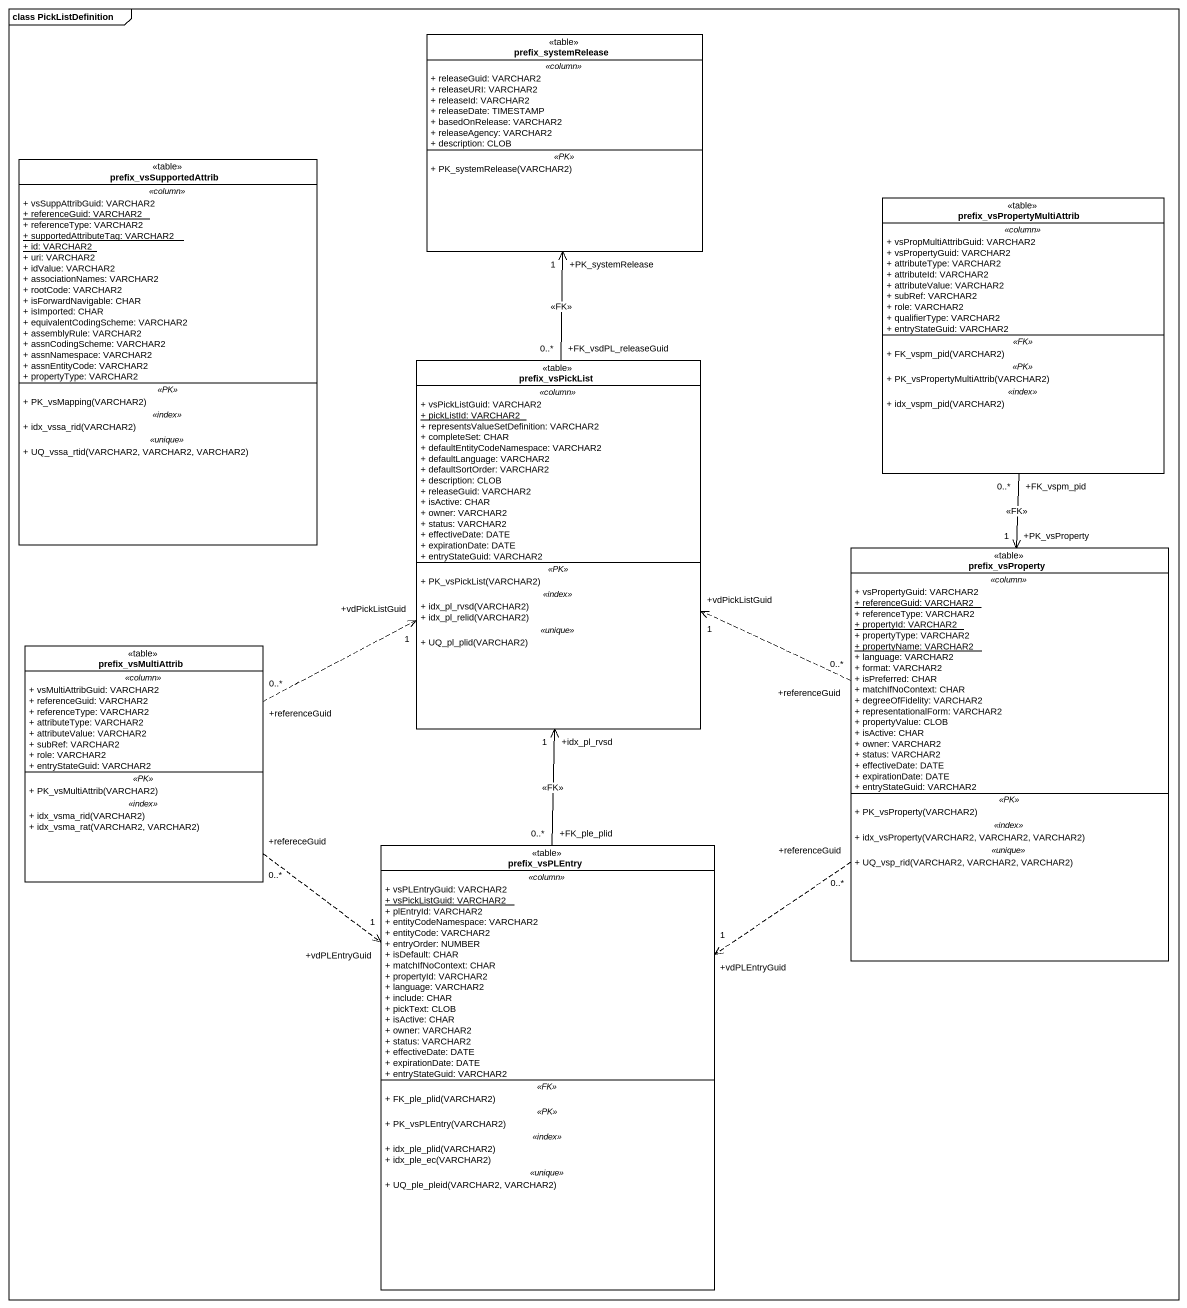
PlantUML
@startuml
mainframe class PickListDefinition
hide circle
hide empty members
skinparam classAttributeIconSize 0
class prefix_systemRelease <<table>> #FFFFFF {
  .. <<column>> ..
  + releaseGuid: VARCHAR2
  + releaseURI: VARCHAR2
  + releaseId: VARCHAR2
  + releaseDate: TIMESTAMP
  + basedOnRelease: VARCHAR2
  + releaseAgency: VARCHAR2
  + description: CLOB
  .. <<PK>> ..
  + PK_systemRelease(VARCHAR2)
}
class prefix_vsSupportedAttrib <<table>> #FFFFFF {
  .. <<column>> ..
  + vsSuppAttribGuid: VARCHAR2
  {static} + referenceGuid: VARCHAR2
  + referenceType: VARCHAR2
  {static} + supportedAttributeTag: VARCHAR2
  {static} + id: VARCHAR2
  + uri: VARCHAR2
  + idValue: VARCHAR2
  + associationNames: VARCHAR2
  + rootCode: VARCHAR2
  + isForwardNavigable: CHAR
  + isImported: CHAR
  + equivalentCodingScheme: VARCHAR2
  + assemblyRule: VARCHAR2
  + assnCodingScheme: VARCHAR2
  + assnNamespace: VARCHAR2
  + assnEntityCode: VARCHAR2
  + propertyType: VARCHAR2
  .. <<PK>> ..
  + PK_vsMapping(VARCHAR2)
  .. <<index>> ..
  + idx_vssa_rid(VARCHAR2)
  .. <<unique>> ..
  + UQ_vssa_rtid(VARCHAR2, VARCHAR2, VARCHAR2)
}
class prefix_vsPropertyMultiAttrib <<table>> #FFFFFF {
  .. <<column>> ..
  + vsPropMultiAttribGuid: VARCHAR2
  + vsPropertyGuid: VARCHAR2
  + attributeType: VARCHAR2
  + attributeId: VARCHAR2
  + attributeValue: VARCHAR2
  + subRef: VARCHAR2
  + role: VARCHAR2
  + qualifierType: VARCHAR2
  + entryStateGuid: VARCHAR2
  .. <<FK>> ..
  + FK_vspm_pid(VARCHAR2)
  .. <<PK>> ..
  + PK_vsPropertyMultiAttrib(VARCHAR2)
  .. <<index>> ..
  + idx_vspm_pid(VARCHAR2)
}
class prefix_vsPickList <<table>> #FFFFFF {
  .. <<column>> ..
  + vsPickListGuid: VARCHAR2
  {static} + pickListId: VARCHAR2
  + representsValueSetDefinition: VARCHAR2
  + completeSet: CHAR
  + defaultEntityCodeNamespace: VARCHAR2
  + defaultLanguage: VARCHAR2
  + defaultSortOrder: VARCHAR2
  + description: CLOB
  + releaseGuid: VARCHAR2
  + isActive: CHAR
  + owner: VARCHAR2
  + status: VARCHAR2
  + effectiveDate: DATE
  + expirationDate: DATE
  + entryStateGuid: VARCHAR2
  .. <<PK>> ..
  + PK_vsPickList(VARCHAR2)
  .. <<index>> ..
  + idx_pl_rvsd(VARCHAR2)
  + idx_pl_relid(VARCHAR2)
  .. <<unique>> ..
  + UQ_pl_plid(VARCHAR2)
}
class prefix_vsProperty <<table>> #FFFFFF {
  .. <<column>> ..
  + vsPropertyGuid: VARCHAR2
  {static} + referenceGuid: VARCHAR2
  + referenceType: VARCHAR2
  {static} + propertyId: VARCHAR2
  + propertyType: VARCHAR2
  {static} + propertyName: VARCHAR2
  + language: VARCHAR2
  + format: VARCHAR2
  + isPreferred: CHAR
  + matchIfNoContext: CHAR
  + degreeOfFidelity: VARCHAR2
  + representationalForm: VARCHAR2
  + propertyValue: CLOB
  + isActive: CHAR
  + owner: VARCHAR2
  + status: VARCHAR2
  + effectiveDate: DATE
  + expirationDate: DATE
  + entryStateGuid: VARCHAR2
  .. <<PK>> ..
  + PK_vsProperty(VARCHAR2)
  .. <<index>> ..
  + idx_vsProperty(VARCHAR2, VARCHAR2, VARCHAR2)
  .. <<unique>> ..
  + UQ_vsp_rid(VARCHAR2, VARCHAR2, VARCHAR2)
}
class prefix_vsMultiAttrib <<table>> #FFFFFF {
  .. <<column>> ..
  + vsMultiAttribGuid: VARCHAR2
  + referenceGuid: VARCHAR2
  + referenceType: VARCHAR2
  + attributeType: VARCHAR2
  + attributeValue: VARCHAR2
  + subRef: VARCHAR2
  + role: VARCHAR2
  + entryStateGuid: VARCHAR2
  .. <<PK>> ..
  + PK_vsMultiAttrib(VARCHAR2)
  .. <<index>> ..
  + idx_vsma_rid(VARCHAR2)
  + idx_vsma_rat(VARCHAR2, VARCHAR2)
}
class prefix_vsPLEntry <<table>> #FFFFFF {
  .. <<column>> ..
  + vsPLEntryGuid: VARCHAR2
  {static} + vsPickListGuid: VARCHAR2
  + plEntryId: VARCHAR2
  + entityCodeNamespace: VARCHAR2
  + entityCode: VARCHAR2
  + entryOrder: NUMBER
  + isDefault: CHAR
  + matchIfNoContext: CHAR
  + propertyId: VARCHAR2
  + language: VARCHAR2
  + include: CHAR
  + pickText: CLOB
  + isActive: CHAR
  + owner: VARCHAR2
  + status: VARCHAR2
  + effectiveDate: DATE
  + expirationDate: DATE
  + entryStateGuid: VARCHAR2
  .. <<FK>> ..
  + FK_ple_plid(VARCHAR2)
  .. <<PK>> ..
  + PK_vsPLEntry(VARCHAR2)
  .. <<index>> ..
  + idx_ple_plid(VARCHAR2)
  + idx_ple_ec(VARCHAR2)
  .. <<unique>> ..
  + UQ_ple_pleid(VARCHAR2, VARCHAR2)
}
prefix_vsPropertyMultiAttrib "+FK_vspm_pid\n0..*" --> "+PK_vsProperty\n1" prefix_vsProperty : <<FK>>
prefix_vsPickList "+FK_vsdPL_releaseGuid\n0..*" -up-> "+PK_systemRelease\n1" prefix_systemRelease : <<FK>>
prefix_vsProperty "+referenceGuid\n0..*" .left.> "+vdPickListGuid\n1" prefix_vsPickList
prefix_vsProperty "+referenceGuid\n0..*" ..> "+vdPLEntryGuid\n1" prefix_vsPLEntry
prefix_vsMultiAttrib "+referenceGuid\n0..*" .right.> "+vdPickListGuid\n1" prefix_vsPickList
prefix_vsMultiAttrib "+refereceGuid\n0..*" ..> "+vdPLEntryGuid\n1" prefix_vsPLEntry
prefix_vsPLEntry "+FK_ple_plid\n0..*" -up-> "+idx_pl_rvsd\n1" prefix_vsPickList : <<FK>>
@enduml
